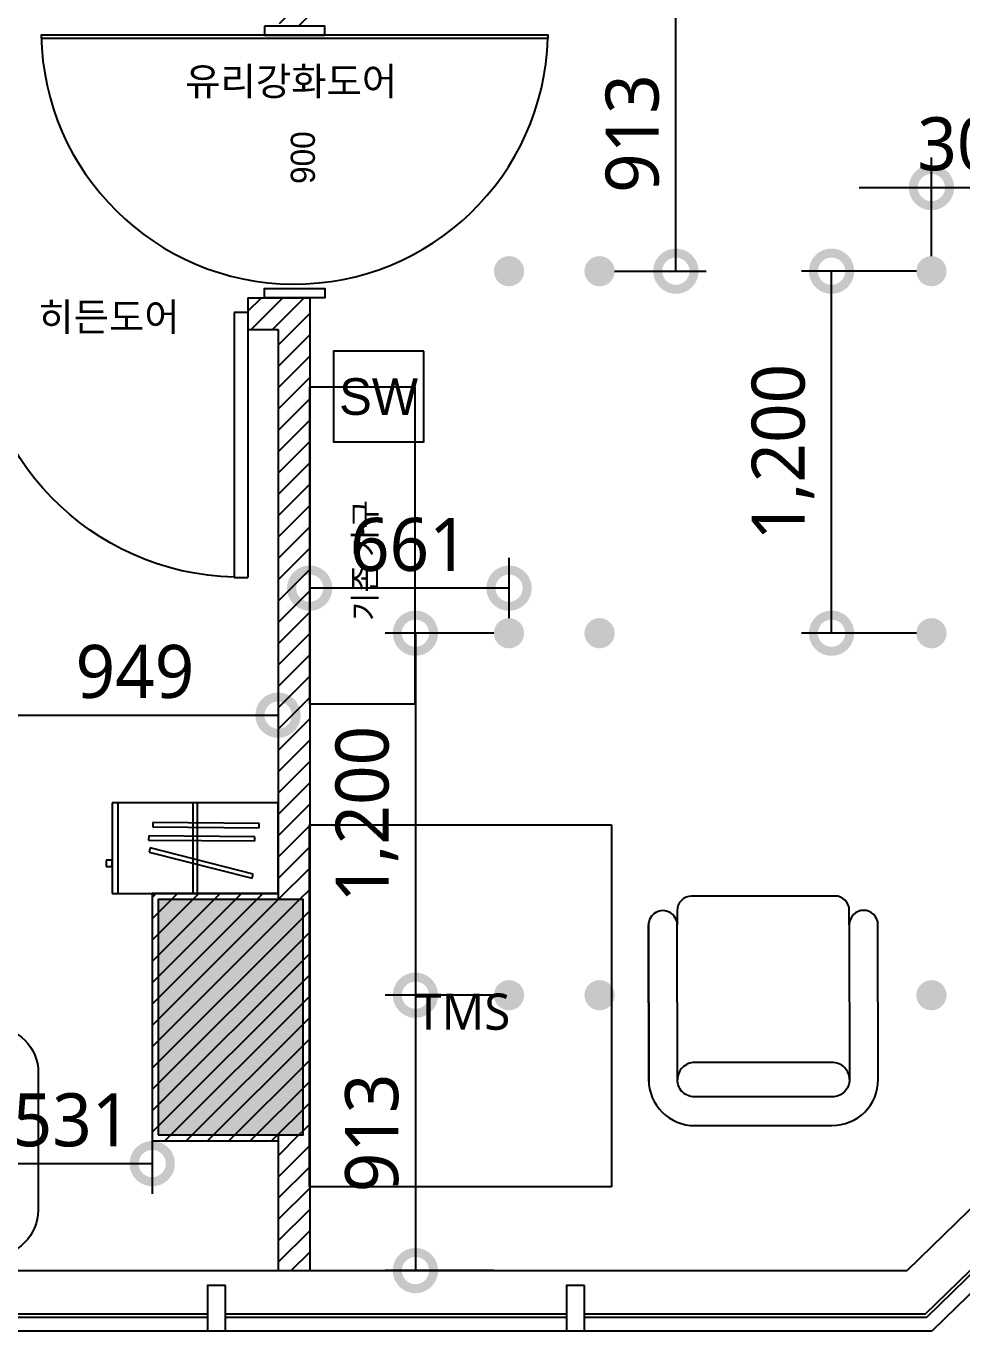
# Model space of a CAD drawing. Header units: metres. Extents: x 11578468 to 47831421, y -58341524 to -14256839.
# Drawn here: x 23757143 to 23760244, y -29045056 to -29040730 of the extents above; entities that cross this region are included whole.
import ezdxf
from ezdxf.enums import TextEntityAlignment as Align

# ---------------------------------------------------------------- set-up
doc = ezdxf.new("R2010")
doc.units = ezdxf.units.M
doc.header["$LTSCALE"] = 50
doc.header["$MEASUREMENT"] = 0
doc.layers.get('0').update_dxf_attribs({"linetype": 'CONTINUOUS'})
doc.layers.get('DEFPOINTS').update_dxf_attribs({"linetype": 'CONTINUOUS'})
doc.layers.add('002_전_다운라이트', color=40, linetype='CONTINUOUS', lineweight=9)
for name, color, linetype in [('CO-DOOR', 8, 'CONTINUOUS'), ('S-DIM', 7, 'CONTINUOUS'), ('wall', 3, 'CONTINUOUS'), ('신설_SW', 10, 'CONTINUOUS')]:
    doc.layers.add(name, color=color, linetype=linetype)
doc.styles.add('DAWIN', font='NanumSquareR.ttf')
doc.styles.add('W-TEXT2', font='Dotum.ttf')
doc.styles.add('맑은 고딕', font='malgun.ttf')
doc.styles.add('울릉도L', font='Expo M.ttf')
doc.dimstyles.new('80', dxfattribs={"dimscale": 80, "dimtxt": 2.2, "dimasz": 3, "dimexe": 1.25, "dimexo": 0.625, "dimtad": 1, "dimdec": 0, "dimzin": 0, "dimdsep": 46, "dimlunit": 6, "dimtxsty": 'DAWIN', "dimblk1": 'DOTSMALL', "dimblk2": 'DOTSMALL', "dimsah": 1, "dimcen": 0.001, "dimclrd": 1, "dimclre": 1, "dimclrt": 3, "dimadec": 0, "dimazin": 0, "dimtfac": 1, "dimtdec": 0, "dimtix": 1, "dimtmove": 2, "dimatfit": 3, "dimldrblk": 'DOTSMALL', "dimfxl": 1.25, "dimtolj": 1, "dimtzin": 0, "dimarcsym": 0})
pattern_1 = [(45, (35200, -25360), (-35.35533906, 35.35533906), [])]

# ---------------------------------------------------------------- blocks, each defined once
blk = doc.blocks.new('슬하_전기')
at = {"layer": 'CO-DOOR'}
h = blk.add_hatch(color=256, dxfattribs=at)
h.dxf.hatch_style = 1
h.paths.add_polyline_path([(11573349.8, -14326146.7), (11557549.8, -14326146.7), (11557549.8, -14341751.7), (11557749.8, -14341751.7), (11557749.8, -14341136.7), (11557909.8, -14341136.7), (11557909.8, -14340351.7), (11557749.8, -14340351.7), (11557749.8, -14330996.7), (11560649.8, -14330996.7), (11560649.8, -14330796.7), (11557749.8, -14330796.7), (11557749.8, -14326346.7), (11560449.8, -14326346.7), (11560449.8, -14329796.7), (11560649.8, -14329796.7), (11560649.8, -14326346.7), (11565749.8, -14326346.7), (11565749.8, -14329396.7), (11565949.8, -14329396.7), (11565949.8, -14326346.7), (11569149.8, -14326346.7), (11569149.8, -14329396.7), (11569349.8, -14329396.7), (11569349.8, -14328646.7), (11569949.8, -14328646.7), (11569949.8, -14328557.2), (11569939.8, -14328557.2), (11569939.8, -14328517.2), (11569949.8, -14328446.7), (11569349.8, -14328446.7), (11569349.8, -14326346.7), (11571549.8, -14326346.7), (11571549.8, -14328446.7), (11570949.8, -14328446.7), (11570949.8, -14328517.2), (11570959.8, -14328517.2), (11570959.8, -14328571.7), (11570949.8, -14328571.7), (11570949.8, -14328646.7), (11571749.8, -14328646.7), (11571749.8, -14328151.7), (11574897.8, -14328151.7), (11574897.8, -14327746.7), (11571749.8, -14327746.7), (11571749.8, -14326346.7), (11573349.8, -14326346.7)])
h.paths.add_polyline_path([(11565549.8, -14330996.7), (11570049.8, -14330996.7), (11570049.8, -14330796.7), (11564799.8, -14330796.7), (11564799.8, -14330821.7), (11564799.8, -14330971.7), (11564799.8, -14330996.7), (11564799.8, -14331246.7), (11565549.8, -14331246.7)], flags=17)
h.paths.add_polyline_path([(11571829.8, -14330796.7), (11571549.8, -14330796.7), (11571049.8, -14330796.7), (11571049.8, -14330996.7), (11571049.8, -14331306.7), (11571829.8, -14331306.7)], flags=17)
h.paths.add_polyline_path([(11578227.8, -14326146.7), (11577349.8, -14326146.7), (11577349.8, -14326346.7), (11577349.8, -14326946.7), (11578027.8, -14326946.7), (11578027.8, -14327746.7), (11577547.8, -14327746.7), (11577547.8, -14328046.7), (11578027.8, -14328046.7), (11578027.8, -14328046.7), (11578227.8, -14328046.7)])
h.paths.add_polyline_path([(11578227.8, -14328896.7), (11578077.8, -14328896.7), (11578027.8, -14328896.7), (11578027.8, -14329646.7), (11578227.8, -14329646.7)])
h.paths.add_polyline_path([(11578227.8, -14330196.7), (11578077.8, -14330196.7), (11578027.8, -14330196.7), (11578027.8, -14330355.7), (11577465.8, -14330355.7), (11577465.8, -14331196.7), (11578027.8, -14331196.7), (11578027.8, -14331296.7), (11578227.8, -14331296.7)])
h.paths.add_polyline_path([(11578227.8, -14332526.7), (11578077.8, -14332526.7), (11578027.8, -14332526.7), (11578027.8, -14333091.7), (11578227.8, -14333091.7)])
h.paths.add_polyline_path([(11577949.8, -14337701.7), (11577349.8, -14337701.7), (11577349.8, -14338401.7), (11577949.8, -14338401.7)])
h.paths.add_polyline_path([(11572906.8, -14340321.7), (11572426.8, -14340321.7), (11572426.8, -14341101.7), (11572906.8, -14341101.7)], flags=17)
h.paths.add_polyline_path([(11565399.8, -14340036.7), (11564914.8, -14340036.7), (11564914.8, -14340811.7), (11565399.8, -14340811.7)], flags=17)
h = blk.add_hatch(dxfattribs=at)
h.set_pattern_fill('_USER', color=256, scale=50, angle=45, pattern_type=0)
h.set_pattern_definition(pattern_1)
h.paths.add_polyline_path([(11568316.8, -14340751.7), (11568391.8, -14340751.7), (11568391.8, -14339951.7), (11568441.8, -14339951.7), (11568441.8, -14340751.7), (11568526.8, -14340751.7), (11568526.8, -14338431.7), (11568316.8, -14338431.7)])
h.paths.add_polyline_path([(11572906.8, -14340321.7), (11572426.8, -14340321.7), (11572426.8, -14341101.7), (11572906.8, -14341101.7)])
h.paths.add_polyline_path([(11572928.8, -14337282.2), (11572928.8, -14337270.2), (11578027.8, -14337270.2), (11578027.8, -14337176.2), (11572828.8, -14337176.2), (11572828.8, -14337426.2), (11572928.8, -14337426.2), (11572928.8, -14337326.2), (11578027.8, -14337326.2), (11578027.8, -14337282.2)])
h = blk.add_hatch(dxfattribs=at)
h.set_pattern_fill('_USER', color=256, scale=50, angle=45, pattern_type=0)
h.set_pattern_definition(pattern_1)
h.paths.add_polyline_path([(11572928.8, -14338326.7), (11572723.8, -14338326.7), (11572723.8, -14338431.7), (11572823.8, -14338431.7), (11572823.8, -14340321.7), (11572906.8, -14340321.7), (11572906.8, -14341101.7), (11572823.8, -14341101.7), (11572823.8, -14341551.7), (11572928.8, -14341551.7)])
h = blk.add_hatch(dxfattribs=at)
h.set_pattern_fill('_USER', color=256, scale=50, angle=45, pattern_type=0)
h.set_pattern_definition(pattern_1)
h.paths.add_polyline_path([(11572823.8, -14340301.7), (11572406.8, -14340301.7), (11572406.8, -14341121.7), (11572823.8, -14341121.7), (11572823.8, -14341101.7), (11572426.8, -14341101.7), (11572426.8, -14340321.7), (11572823.8, -14340321.7)])
for p, q in [((11572723.8, -14338326.7), (11572723.8, -14338431.7)), ((11572723.8, -14338326.7), (11572928.8, -14338326.7)), ((11572823.8, -14338326.7), (11572928.8, -14338326.7)), ((11572928.8, -14338326.7), (11572928.8, -14341551.7)), ((11572723.8, -14338431.7), (11572823.8, -14338431.7)), ((11572823.8, -14338431.7), (11572823.8, -14340321.7)), ((11578027.8, -14338510.2), (11574908.4, -14341551.7)), ((11572928.6, -14338623.1), (11572928.6, -14339673.1)), ((11573278.6, -14338623.1), (11572928.6, -14338623.1)), ((11573278.6, -14339673.1), (11573278.6, -14338623.1)), ((11578227.8, -14338593.1), (11574991.3, -14341751.7)), ((11572928.6, -14339673.1), (11573278.6, -14339673.1)), ((11572823.8, -14340001.7), (11572273.8, -14340001.7)), ((11572273.8, -14340001.7), (11572273.8, -14340301.7)), ((11572293.8, -14340301.7), (11572293.8, -14340001.7)), ((11572541.3, -14340001.7), (11572541.3, -14340301.7)), ((11572556.3, -14340001.7), (11572556.3, -14340301.7)), ((11572823.8, -14340301.7), (11572823.8, -14340001.7)), ((11572409.3, -14340066.6), (11572409.2, -14340080.6)), ((11572409.2, -14340080.6), (11572761.3, -14340083.7)), ((11572761.4, -14340069.7), (11572409.3, -14340066.6)), ((11572761.3, -14340083.7), (11572761.4, -14340069.7)), ((11572928.6, -14341273.7), (11572928.6, -14340073.7)), ((11572928.6, -14340073.7), (11573928.6, -14340073.7)), ((11573928.6, -14340073.7), (11573928.6, -14341273.7)), ((11572395.1, -14340110.5), (11572395, -14340124.5)), ((11572395, -14340124.5), (11572747.2, -14340127.6)), ((11572747.3, -14340113.6), (11572395.1, -14340110.5)), ((11572747.2, -14340127.6), (11572747.3, -14340113.6)), ((11572273.8, -14340191.7), (11572253.8, -14340191.7)), ((11572253.8, -14340191.7), (11572253.8, -14340211.7)), ((11572273.8, -14340211.7), (11572273.8, -14340191.7)), ((11572400.1, -14340150.8), (11572396.6, -14340164.4)), ((11572396.6, -14340164.4), (11572738.1, -14340250.8)), ((11572741.5, -14340237.2), (11572400.1, -14340150.8)), ((11572253.8, -14340211.7), (11572273.8, -14340211.7)), ((11572738.1, -14340250.8), (11572741.5, -14340237.2)), ((11572273.8, -14340301.7), (11572823.8, -14340301.7)), ((11572823.8, -14341101.7), (11572823.8, -14341551.7)), ((11573928.6, -14341273.7), (11572928.6, -14341273.7)), ((11574968.9, -14341696.7), (11575207.5, -14341463.7)), ((11575214.5, -14341470.9), (11574973, -14341706.7)), ((11557749.8, -14341551.7), (11574908.4, -14341551.7)), ((11572589.8, -14341696.7), (11571399.8, -14341696.7)), ((11572589.8, -14341706.7), (11571399.8, -14341706.7)), ((11573779.8, -14341696.7), (11572649.8, -14341696.7)), ((11573779.8, -14341706.7), (11572649.8, -14341706.7)), ((11574968.9, -14341696.7), (11573839.8, -14341696.7)), ((11574973, -14341706.7), (11573839.8, -14341706.7)), ((11557749.8, -14341751.7), (11574991.3, -14341751.7))]:
    blk.add_line(p, q, dxfattribs=at)
at = {"layer": 'CO-DOOR', "extrusion": (0, 0, -1)}
for p, q in [((11572723.8, -14338376.3), (11572678.8, -14338376.3)), ((11572678.8, -14338376.3), (11572678.8, -14339253.8)), ((11572723.8, -14338376.3), (11572723.8, -14339253.8)), ((11572678.8, -14339253.8), (11572723.8, -14339253.8))]:
    blk.add_line(p, q, dxfattribs=at)
at = {"layer": 'CO-DOOR'}
for points in [[(11572038.8, -14337466.7), (11573718.8, -14337466.7), (11573718.8, -14337456.7), (11572038.8, -14337456.7)], [(11572778.8, -14337426.7), (11572778.8, -14337456.7), (11572978.8, -14337456.7), (11572978.8, -14337426.7)], [(11572778.8, -14338326.7), (11572778.8, -14338296.7), (11572978.8, -14338296.7), (11572978.8, -14338326.7)], [(11572426.8, -14341101.7), (11572906.8, -14341101.7), (11572906.8, -14340321.7), (11572426.8, -14340321.7)], [(11572649.8, -14341601.7), (11572589.8, -14341601.7), (11572589.8, -14341751.7), (11572649.8, -14341751.7)], [(11573839.8, -14341601.7), (11573779.8, -14341601.7), (11573779.8, -14341751.7), (11573839.8, -14341751.7)]]:
    blk.add_lwpolyline(points, close=True, dxfattribs=at)
blk.add_lwpolyline([(11572823.8, -14340301.7), (11572406.8, -14340301.7), (11572406.8, -14341121.7), (11572823.8, -14341121.7)], dxfattribs=at)
at = {"layer": 'CO-DOOR', "elevation": 0}
for points in [[(11574717.1, -14340405.3), (11574717.1, -14340357.7, 0.414214), (11574669.5, -14340310.2), (11574194.2, -14340310.8, 0.414214), (11574146.7, -14340358.3), (11574146.8, -14340405.9)], [(11574052.3, -14340925), (11574051.7, -14340406), (11574052.3, -14340919.3, 0.414214), (11574204.5, -14341071.2), (11574660.8, -14341070.7, 0.414214), (11574812.8, -14340918.5), (11574812.2, -14340405.1, 1), (11574717.1, -14340405.3), (11574717.7, -14340918.6, -0.414214), (11574660.7, -14340975.7), (11574204.4, -14340976.2, -0.414214), (11574147.3, -14340919.2), (11574146.8, -14340405.9, 1), (11574051.7, -14340406)], [(11571882.9, -14340743.1), (11571363.9, -14340742.5), (11571877.2, -14340743.1, -0.414214), (11572029.1, -14340895.3), (11572028.6, -14341351.6, -0.414214), (11571876.4, -14341503.5), (11571363.1, -14341503, -1), (11571363.2, -14341407.9), (11571876.5, -14341408.5, 0.414214), (11571933.6, -14341351.5), (11571934.1, -14340895.2, 0.414214), (11571877.1, -14340838.1), (11571363.8, -14340837.6, -1), (11571363.9, -14340742.5)], [(11574717.7, -14340918.6, 0.414214), (11574660.6, -14340861.6), (11574204.3, -14340862.1, 0.414214), (11574147.3, -14340919.2)]]:
    blk.add_lwpolyline(points, format="xyb", dxfattribs=at)
at = {"layer": 'CO-DOOR'}
blk.add_arc((11572878.5, -14337441.9), 839.8, 181.0082, 358.3093, dxfattribs=at)
at = {"layer": 'CO-DOOR', "extrusion": (0, 0, -1)}
blk.add_arc((-11572701.3, -14338376.3), 877.5, 271.4693, 0, dxfattribs=at)
at = {"layer": 'CO-DOOR'}
for s, height, rotation, style, p in [('유리강화도어', 93.33, 360, '맑은 고딕', (11572867.4, -14337609.6)), ('900', 80, 90, 'W-TEXT2', (11572906, -14337862.4)), ('히든도어', 93.33, 360, '맑은 고딕', (11572263.6, -14338390.6))]:
    blk.add_text(s, height=height, rotation=rotation, dxfattribs=dict(at, style=style)).set_placement(p, align=Align.MIDDLE_CENTER)
at = {"layer": 'CO-DOOR', "style": '맑은 고딕'}
blk.add_text('기존 가구', height=74.67, rotation=90, dxfattribs=at).set_placement((11573074.6, -14339397.9), align=Align.TOP_LEFT)
blk.add_text('TMS', height=120, dxfattribs=at).set_placement((11573279.1, -14340633.4), align=Align.TOP_LEFT)
blk = doc.blocks.new('A$C8d63ac80')
at = {"layer": '002_전_다운라이트', "const_width": 50}
blk.add_lwpolyline([(50, 75, 1), (100, 75, 1)], format="xyb", close=True, dxfattribs=at)
blk = doc.blocks.new('TMSXNLS')
at = {"layer": '신설_SW', "color": 240, "linetype": 'Continuous'}
blk.add_lwpolyline([(11559356.3, -14268182.3), (11559056.3, -14268182.3), (11559056.3, -14268482.3), (11559356.3, -14268482.3)], close=True, dxfattribs=at)
at = {"layer": '신설_SW', "color": 240, "linetype": 'Continuous', "style": '울릉도L'}
blk.add_text('SW', height=121.4, dxfattribs=at).set_placement((11559206.3, -14268332.3), align=Align.MIDDLE_CENTER)
blk = doc.blocks.new('_DOTSMALL')
at = {"color": 0, "linetype": 'ByBlock', "const_width": 0.5}
blk.add_lwpolyline([(-0.0625, 0, 1), (0.0625, 0, 1)], format="xyb", close=True, dxfattribs=at)
blk = doc.blocks.new('*D2694')
at = {"layer": 'DEFPOINTS', "color": 0}
for p in [(23759043.3, -29040630.1), (23759296.3, -29040630.1), (23759043.3, -29041542.8)]:
    blk.add_point(p, dxfattribs=at)
at = {"layer": 'S-DIM', "color": 1, "lineweight": -2, "ltscale": 10}
for p, q in [((23759093.3, -29040630.1), (23759396.3, -29040630.1)), ((23759296.3, -29041542.8), (23759296.3, -29040630.1)), ((23759093.3, -29041542.8), (23759396.3, -29041542.8))]:
    blk.add_line(p, q, dxfattribs=at)
at = {"layer": 'S-DIM', "color": 1, "lineweight": -2, "xscale": 240, "yscale": 240, "zscale": 240}
for p, rotation in [((23759296.3, -29040630.1), 90), ((23759296.3, -29041542.8), 270)]:
    blk.add_blockref('_DOTSMALL', p, dxfattribs=dict(at, rotation=rotation))
at = {"layer": 'S-DIM', "color": 3, "ltscale": 10, "insert": (23759152.4, -29041086.5), "char_height": 176, "attachment_point": 5, "rotation": 90, "style": 'DAWIN'}
blk.add_mtext('\\A1;913', dxfattribs=at)
blk = doc.blocks.new('*D2695')
at = {"layer": 'DEFPOINTS', "color": 0}
for p in [(23760443.3, -29041265.5), (23760143.3, -29041542.8), (23760443.3, -29041542.8)]:
    blk.add_point(p, dxfattribs=at)
at = {"layer": 'S-DIM', "color": 1, "lineweight": -2, "ltscale": 10}
for p, q in [((23760143.3, -29041492.8), (23760143.3, -29041165.5)), ((23760443.3, -29041492.8), (23760443.3, -29041165.5)), ((23759903.3, -29041265.5), (23760683.3, -29041265.5))]:
    blk.add_line(p, q, dxfattribs=at)
at = {"layer": 'S-DIM', "color": 1, "lineweight": -2, "xscale": 240, "yscale": 240, "zscale": 240}
blk.add_blockref('_DOTSMALL', (23760143.3, -29041265.5), dxfattribs=at)
at = {"layer": 'S-DIM', "color": 1, "lineweight": -2, "xscale": 240, "yscale": 240, "zscale": 240, "rotation": 180}
blk.add_blockref('_DOTSMALL', (23760443.3, -29041265.5), dxfattribs=at)
at = {"layer": 'S-DIM', "color": 3, "ltscale": 10, "insert": (23760293.3, -29041121.6), "char_height": 176, "attachment_point": 5, "style": 'DAWIN'}
blk.add_mtext('\\A1;300', dxfattribs=at)
blk = doc.blocks.new('*D2697')
at = {"layer": 'DEFPOINTS', "color": 0}
for p in [(23759812.2, -29041542.8), (23760143.3, -29041542.8), (23760143.3, -29042742.8)]:
    blk.add_point(p, dxfattribs=at)
at = {"layer": 'S-DIM', "color": 1, "lineweight": -2, "ltscale": 10}
for p, q in [((23760093.3, -29041542.8), (23759712.2, -29041542.8)), ((23759812.2, -29042742.8), (23759812.2, -29041542.8)), ((23760093.3, -29042742.8), (23759712.2, -29042742.8))]:
    blk.add_line(p, q, dxfattribs=at)
at = {"layer": 'S-DIM', "color": 1, "lineweight": -2, "xscale": 240, "yscale": 240, "zscale": 240}
for p, rotation in [((23759812.2, -29041542.8), 90), ((23759812.2, -29042742.8), 270)]:
    blk.add_blockref('_DOTSMALL', p, dxfattribs=dict(at, rotation=rotation))
at = {"layer": 'S-DIM', "color": 3, "ltscale": 10, "insert": (23759651.2, -29042142.8), "char_height": 176, "attachment_point": 5, "rotation": 90, "style": 'DAWIN'}
blk.add_mtext('\\A1;1,200', dxfattribs=at)
blk = doc.blocks.new('*D2698')
at = {"layer": 'DEFPOINTS', "color": 0}
for p in [(23758743.3, -29042742.8), (23758433.1, -29043942.8), (23758743.3, -29043942.8)]:
    blk.add_point(p, dxfattribs=at)
at = {"layer": 'S-DIM', "color": 1, "lineweight": -2, "ltscale": 10}
for p, q in [((23758693.3, -29042742.8), (23758333.1, -29042742.8)), ((23758433.1, -29042742.8), (23758433.1, -29043942.8)), ((23758693.3, -29043942.8), (23758333.1, -29043942.8))]:
    blk.add_line(p, q, dxfattribs=at)
at = {"layer": 'S-DIM', "color": 1, "lineweight": -2, "xscale": 240, "yscale": 240, "zscale": 240}
for p, rotation in [((23758433.1, -29042742.8), 90), ((23758433.1, -29043942.8), 270)]:
    blk.add_blockref('_DOTSMALL', p, dxfattribs=dict(at, rotation=rotation))
at = {"layer": 'S-DIM', "color": 3, "ltscale": 10, "insert": (23758272.1, -29043342.8), "char_height": 176, "attachment_point": 5, "rotation": 90, "style": 'DAWIN'}
blk.add_mtext('\\A1;1,200', dxfattribs=at)
blk = doc.blocks.new('*D2699')
at = {"layer": 'DEFPOINTS', "color": 0}
for p in [(23758743.3, -29043942.8), (23758433.1, -29044855.6), (23758743.3, -29044855.6)]:
    blk.add_point(p, dxfattribs=at)
at = {"layer": 'S-DIM', "color": 1, "lineweight": -2, "ltscale": 10}
for p, q in [((23758693.3, -29043942.8), (23758333.1, -29043942.8)), ((23758433.1, -29043942.8), (23758433.1, -29044855.6)), ((23758693.3, -29044855.6), (23758333.1, -29044855.6))]:
    blk.add_line(p, q, dxfattribs=at)
at = {"layer": 'S-DIM', "color": 1, "lineweight": -2, "xscale": 240, "yscale": 240, "zscale": 240}
for p, rotation in [((23758433.1, -29043942.8), 90), ((23758433.1, -29044855.6), 270)]:
    blk.add_blockref('_DOTSMALL', p, dxfattribs=dict(at, rotation=rotation))
at = {"layer": 'S-DIM', "color": 3, "ltscale": 10, "insert": (23758289.2, -29044399.2), "char_height": 176, "attachment_point": 5, "rotation": 90, "style": 'DAWIN'}
blk.add_mtext('\\A1;913', dxfattribs=at)
blk = doc.blocks.new('*D2700')
at = {"layer": 'DEFPOINTS', "color": 0}
for p in [(23758082.8, -29042593.5), (23758082.8, -29042742.8), (23758743.3, -29042742.8)]:
    blk.add_point(p, dxfattribs=at)
at = {"layer": 'S-DIM', "color": 1, "lineweight": -2, "ltscale": 10}
for p, q in [((23758082.8, -29042692.8), (23758082.8, -29042493.5)), ((23758743.3, -29042692.8), (23758743.3, -29042493.5)), ((23758743.3, -29042593.5), (23758082.8, -29042593.5))]:
    blk.add_line(p, q, dxfattribs=at)
at = {"layer": 'S-DIM', "color": 1, "lineweight": -2, "xscale": 240, "yscale": 240, "zscale": 240, "rotation": 180}
blk.add_blockref('_DOTSMALL', (23758082.8, -29042593.5), dxfattribs=at)
at = {"layer": 'S-DIM', "color": 1, "lineweight": -2, "xscale": 240, "yscale": 240, "zscale": 240}
blk.add_blockref('_DOTSMALL', (23758743.3, -29042593.5), dxfattribs=at)
at = {"layer": 'S-DIM', "color": 3, "ltscale": 10, "insert": (23758413, -29042449.6), "char_height": 176, "attachment_point": 5, "style": 'DAWIN'}
blk.add_mtext('\\A1;661', dxfattribs=at)
blk = doc.blocks.new('*D2764')
at = {"layer": 'DEFPOINTS', "color": 0}
for p in [(23757029.3, -29042745.6), (23757977.8, -29042745.6), (23757977.8, -29043014.5)]:
    blk.add_point(p, dxfattribs=at)
at = {"layer": 'S-DIM', "color": 1, "lineweight": -2, "ltscale": 10}
for p, q in [((23757029.3, -29042795.6), (23757029.3, -29043114.5)), ((23757977.8, -29042795.6), (23757977.8, -29043114.5)), ((23757029.3, -29043014.5), (23757977.8, -29043014.5))]:
    blk.add_line(p, q, dxfattribs=at)
at = {"layer": 'S-DIM', "color": 1, "lineweight": -2, "xscale": 240, "yscale": 240, "zscale": 240, "rotation": 180}
blk.add_blockref('_DOTSMALL', (23757029.3, -29043014.5), dxfattribs=at)
at = {"layer": 'S-DIM', "color": 1, "lineweight": -2, "xscale": 240, "yscale": 240, "zscale": 240}
blk.add_blockref('_DOTSMALL', (23757977.8, -29043014.5), dxfattribs=at)
at = {"layer": 'S-DIM', "color": 3, "ltscale": 10, "insert": (23757503.5, -29042870.6), "char_height": 176, "attachment_point": 5, "style": 'DAWIN'}
blk.add_mtext('\\A1;949', dxfattribs=at)
blk = doc.blocks.new('*D2768')
at = {"layer": 'DEFPOINTS', "color": 0}
for p in [(23757029.3, -29044145.6), (23757560.8, -29044145.6), (23757560.8, -29044500.9)]:
    blk.add_point(p, dxfattribs=at)
at = {"layer": 'S-DIM', "color": 1, "lineweight": -2, "ltscale": 10}
for p, q in [((23757029.3, -29044195.6), (23757029.3, -29044600.9)), ((23757560.8, -29044195.6), (23757560.8, -29044600.9)), ((23757029.3, -29044500.9), (23757560.8, -29044500.9))]:
    blk.add_line(p, q, dxfattribs=at)
at = {"layer": 'S-DIM', "color": 1, "lineweight": -2, "xscale": 240, "yscale": 240, "zscale": 240, "rotation": 180}
blk.add_blockref('_DOTSMALL', (23757029.3, -29044500.9), dxfattribs=at)
at = {"layer": 'S-DIM', "color": 1, "lineweight": -2, "xscale": 240, "yscale": 240, "zscale": 240}
blk.add_blockref('_DOTSMALL', (23757560.8, -29044500.9), dxfattribs=at)
at = {"layer": 'S-DIM', "color": 3, "ltscale": 10, "insert": (23757295, -29044357), "char_height": 176, "attachment_point": 5, "style": 'DAWIN'}
blk.add_mtext('\\A1;531', dxfattribs=at)

msp = doc.modelspace()

# ---------------------------------------------------------------- block references
msp.add_blockref('TMSXNLS', (12199104.8, -14773626))
at = {"layer": '002_전_다운라이트', "xscale": -1, "rotation": 270}
for p in [(23758668.3, -29041617.8), (23758968.3, -29041617.8), (23760068.3, -29041617.8), (23758668.3, -29042817.8), (23758968.3, -29042817.8), (23760068.3, -29042817.8), (23758668.3, -29044017.8), (23758968.3, -29044017.8), (23760068.3, -29044017.8)]:
    msp.add_blockref('A$C8d63ac80', p, dxfattribs=at)
at = {"layer": 'wall'}
msp.add_blockref('슬하_전기', (12185153.9, -14703303.9), dxfattribs=at)

# ---------------------------------------------------------------- dimensions: what is measured, and where the dimension line sits
at = {"layer": 'S-DIM', "ltscale": 10}
for base, p1, p2, picture, middle in [((23759296.3, -29040630.1), (23759043.3, -29041542.8), (23759043.3, -29040630.1), '*D2694', (23759152.4, -29041086.5)), ((23759812.2, -29041542.8), (23760143.3, -29042742.8), (23760143.3, -29041542.8), '*D2697', (23759651.2, -29042142.8)), ((23758433.1, -29043942.8), (23758743.3, -29042742.8), (23758743.3, -29043942.8), '*D2698', (23758272.1, -29043342.8)), ((23758433.1, -29044855.6), (23758743.3, -29043942.8), (23758743.3, -29044855.6), '*D2699', (23758289.2, -29044399.2))]:
    dim = msp.add_linear_dim(base=base, p1=p1, p2=p2, angle=90, dimstyle='80', dxfattribs=at)
    dim.commit()
    dim.dimension.update_dxf_attribs({"geometry": picture, "text_midpoint": middle})
for base, p1, p2, picture, middle in [((23760443.3, -29041265.5), (23760143.3, -29041542.8), (23760443.3, -29041542.8), '*D2695', (23760293.3, -29041121.6)), ((23758082.794211, -29042593.4816868), (23758743.294211, -29042742.8403788), (23758082.794211, -29042742.8403788), '*D2700', (23758413.044211, -29042449.5815442)), ((23757977.794211, -29043014.5255778), (23757029.294211, -29042745.5665849), (23757977.794211, -29042745.5665849), '*D2764', (23757503.544211, -29042870.6254352)), ((23757560.794211, -29044500.9340423), (23757029.294211, -29044145.5665849), (23757560.794211, -29044145.5665849), '*D2768', (23757295.044211, -29044357.0338996))]:
    dim = msp.add_linear_dim(base=base, p1=p1, p2=p2, dimstyle='80', dxfattribs=at)
    dim.commit()
    dim.dimension.update_dxf_attribs({"geometry": picture, "text_midpoint": middle})

doc.saveas('drawing.dxf')
